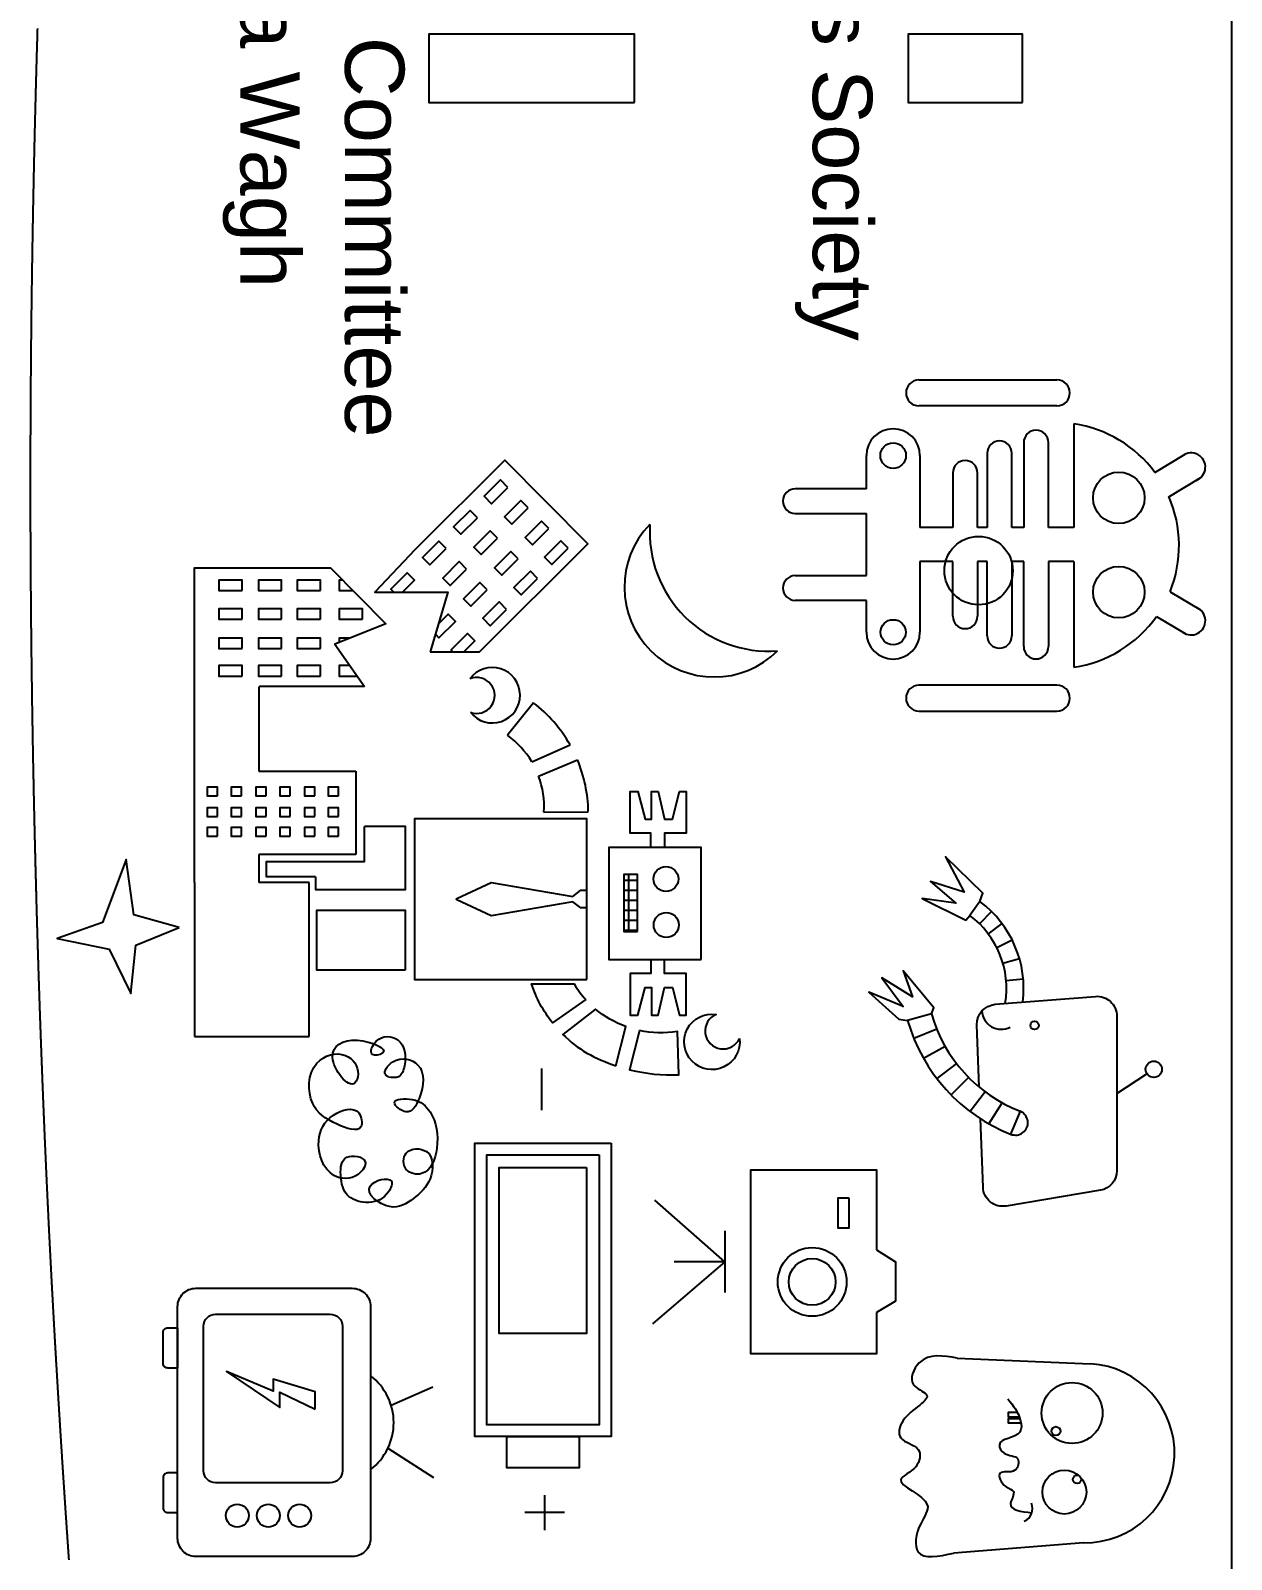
# Model space of a CAD drawing. Header units: millimetres. Extents: x -53 to 1579, y -453 to 381.
# Drawn here: x 400.7 to 453.3, y 216.4 to 283.4 of the extents above; entities that cross this region are included whole.
import ezdxf
from ezdxf.enums import TextEntityAlignment as Align

# ---------------------------------------------------------------- set-up
doc = ezdxf.new("R2010")
doc.units = ezdxf.units.MM
for name, color, linetype in [('design1 cut', 1, 'Continuous'), ('design5', 5, 'Continuous'), ('Print', 250, 'Continuous')]:
    doc.layers.add(name, color=color, linetype=linetype)
doc.layers.add('toCut', color=1, linetype='Continuous', true_color=0xff0000)
doc.styles.get("Standard").update_dxf_attribs({"font": 'Arial.ttf'})

msp = doc.modelspace()

# ---------------------------------------------------------------- linework, layer by layer
at = {"layer": 'design1 cut'}
msp.add_circle((442.219, 259.696), 1.5, dxfattribs=at)
at = {"layer": 'design5', "lineweight": -3}
for p, q in [((407.87, 250.911), (407.87, 254.597)), ((407.87, 247.254), (407.87, 250.911)), ((410.692, 250.911), (414.941, 250.911)), ((414.941, 250.911), (414.941, 247.254)), ((407.87, 246.035), (407.87, 247.254)), ((410.692, 247.254), (410.692, 246.035)), ((414.941, 247.254), (410.692, 247.254)), ((407.87, 246.035), (407.87, 239.286)), ((412.891, 246.035), (410.692, 246.035)), ((412.891, 239.286), (412.891, 246.035)), ((426.673, 246.14), (427.28, 246.14)), ((426.882, 246.377), (426.882, 243.883)), ((426.673, 245.701), (427.28, 245.701)), ((426.673, 245.263), (427.28, 245.263)), ((426.673, 244.824), (427.28, 244.824)), ((426.673, 244.386), (427.28, 244.386)), ((426.673, 243.947), (427.28, 243.947)), ((407.87, 239.286), (412.891, 239.286))]:
    msp.add_line(p, q, dxfattribs=at)
for points in [[(439.609, 268.046), (445.651, 268.046)], [(445.651, 266.909), (439.609, 266.909)], [(446.393, 266.121), (446.393, 261.582)], [(444.196, 265.303), (444.196, 261.582)], [(445.28, 261.582), (445.28, 265.303)], [(437.305, 263.28), (437.305, 264.734)], [(439.649, 264.734), (439.649, 261.582)], [(442.594, 264.833), (442.594, 261.582)], [(443.678, 261.582), (443.678, 264.833)], [(449.947, 263.996), (451.273, 264.794)], [(418.198, 256.139), (420.349, 256.139), (425.107, 260.866), (421.47, 264.528), (417.531, 260.616), (415.768, 258.75), (418.974, 258.75), (418.198, 256.139)], [(441.089, 263.975), (441.089, 261.582)], [(442.173, 261.582), (442.173, 263.975)], [(437.305, 263.28), (434.191, 263.28)], [(450.559, 262.934), (451.951, 263.771)], [(434.191, 262.196), (437.305, 262.196)], [(437.305, 259.474), (437.305, 262.196)], [(441.089, 261.582), (439.649, 261.582)], [(442.594, 261.582), (442.173, 261.582)], [(444.196, 261.582), (443.678, 261.582)], [(446.393, 261.582), (445.28, 261.582)], [(439.649, 260.089), (439.649, 256.994)], [(441.089, 260.089), (439.649, 260.089)], [(441.089, 257.695), (441.089, 260.089)], [(442.594, 260.089), (442.173, 260.089)], [(442.173, 260.089), (442.173, 257.695)], [(442.594, 256.837), (442.594, 260.089)], [(444.196, 260.089), (443.678, 260.089)], [(443.678, 260.089), (443.678, 256.837)], [(444.196, 256.368), (444.196, 260.089)], [(446.393, 260.089), (445.28, 260.089)], [(445.28, 260.089), (445.28, 256.368)], [(446.393, 260.089), (446.393, 255.466)], [(407.87, 254.597), (407.87, 259.819), (413.82, 259.819), (416.253, 257.359), (414.023, 256.472), (415.315, 254.621)], [(414.351, 259.282), (414.209, 259.282), (414.209, 258.827), (414.801, 258.827)], [(416.979, 258.75), (417.508, 259.276), (417.187, 259.599), (416.466, 258.882), (416.597, 258.75)], [(434.191, 259.474), (437.305, 259.474)], [(450.608, 258.769), (451.936, 257.97)], [(437.305, 258.391), (434.191, 258.391)], [(437.305, 256.994), (437.305, 258.391)], [(418.427, 256.908), (418.579, 256.755), (419.301, 257.471), (418.98, 257.794), (418.569, 257.385)], [(450.018, 257.689), (451.273, 256.934)], [(414.693, 256.739), (414.209, 256.739), (414.209, 256.546)], [(419.67, 256.139), (420.15, 256.616), (419.829, 256.939), (419.108, 256.223), (419.191, 256.139)], [(414.678, 255.534), (414.209, 255.534), (414.209, 255.078), (414.996, 255.078)], [(445.651, 254.678), (439.609, 254.678)], [(422.714, 253.906), (421.584, 252.48)], [(439.609, 253.541), (445.651, 253.541)], [(422.644, 251.319), (424.324, 252.064)], [(422.942, 250.697), (424.645, 251.412)], [(427.863, 247.572), (427.863, 248.199), (426.955, 248.199), (426.955, 250.016), (427.285, 250.016), (427.616, 248.805), (427.896, 248.805), (427.896, 250.016), (428.176, 250.016), (428.457, 248.805), (428.815, 248.805), (429.112, 250.016), (429.409, 250.016), (429.409, 248.199), (428.457, 248.199), (428.457, 247.572)], [(423.18, 249.112), (425.121, 249.136)], [(413.17, 246.288), (411.025, 246.288), (411.025, 246.959), (415.316, 246.959), (415.316, 248.486)], [(413.17, 246.288), (413.17, 245.723), (417.113, 245.723), (417.113, 248.486), (415.316, 248.486)], [(442.281, 245.197), (442.408, 245.56), (440.774, 247.159), (441.591, 245.616), (440.106, 246.081), (441.22, 245.133), (439.753, 245.337), (441.666, 244.389), (441.832, 244.593)], [(407.203, 244.061), (405.217, 244.623), (404.871, 247.042), (403.835, 244.277), (401.849, 243.585), (404.137, 243.11), (405.087, 241.166), (405.303, 243.283), (407.203, 244.061)], [(442.281, 245.197), (441.832, 244.593)], [(442.784, 244.765), (442.255, 244.229)], [(443.243, 244.24), (442.641, 243.787)], [(443.694, 243.509), (443.021, 243.173)], [(427.863, 242.667), (427.863, 242.04), (426.955, 242.04), (426.955, 240.223), (427.285, 240.223), (427.616, 241.435), (427.896, 241.435), (427.896, 240.223), (428.176, 240.223), (428.457, 241.435), (428.815, 241.435), (429.112, 240.223), (429.409, 240.223), (429.409, 242.04), (428.457, 242.04), (428.457, 242.667)], [(444.013, 242.687), (443.289, 242.481)], [(440.152, 240.282), (440.254, 240.543), (438.917, 242.159), (439.326, 241.026), (437.988, 241.862), (438.917, 240.598), (437.413, 241.23), (438.731, 240.041), (439.11, 239.983)], [(443.425, 241.745), (444.175, 241.812)], [(440.152, 240.282), (439.11, 239.983)], [(440.385, 239.61), (439.381, 239.2)], [(440.752, 238.856), (439.809, 238.32)], [(423.081, 236.057), (423.081, 237.892)], [(441.246, 238.112), (440.386, 237.452)], [(441.785, 237.494), (441.015, 236.731)], [(448.279, 236.794), (449.596, 237.656)], [(442.503, 236.869), (441.852, 236.001)], [(442.669, 235.467), (443.256, 236.381)], [(444.045, 236.01), (443.624, 235.011)], [(437.744, 227.193), (437.744, 225.382), (432.249, 225.382), (432.249, 233.445), (437.744, 233.445), (437.744, 229.944)], [(431.104, 229.419), (428.029, 232.122)], [(431.104, 230.77), (431.104, 228.067)], [(437.744, 229.944), (438.583, 229.422), (438.583, 227.695)], [(431.104, 229.419), (427.94, 226.698)], [(431.104, 229.419), (428.883, 229.419)], [(438.583, 227.695), (437.744, 227.193)], [(441.287, 225.194), (447.127, 224.955)], [(413.155, 222.964), (413.155, 223.72), (411.313, 224.28), (411.313, 223.753), (409.274, 224.609), (411.609, 223.029), (411.609, 223.705), (413.155, 222.964)], [(416.482, 223.136), (418.314, 223.94)], [(444.008, 222.616), (443.533, 222.616), (443.533, 222.836), (443.909, 222.836)], [(444.08, 222.346), (443.533, 222.346), (443.533, 222.556), (444.029, 222.556)], [(416.344, 221.257), (418.337, 219.973)], [(423.208, 219.197), (423.208, 217.662)], [(424.075, 218.43), (422.342, 218.43)], [(446.814, 217.111), (441.136, 216.654)]]:
    msp.add_lwpolyline(points, dxfattribs=at)
for points in [[(421.603, 263.343), (421.282, 263.666), (420.56, 262.949), (420.881, 262.626)], [(422.489, 262.45), (422.169, 262.773), (421.447, 262.056), (421.768, 261.733)], [(420.261, 262.01), (419.94, 262.333), (419.219, 261.617), (419.539, 261.294)], [(423.395, 261.538), (423.074, 261.861), (422.353, 261.144), (422.674, 260.821)], [(421.148, 261.117), (420.827, 261.44), (420.106, 260.724), (420.426, 260.401)], [(418.899, 260.658), (418.579, 260.981), (417.857, 260.264), (418.178, 259.941)], [(422.054, 260.205), (421.733, 260.528), (421.011, 259.812), (421.332, 259.489)], [(424.244, 260.683), (423.924, 261.006), (423.202, 260.289), (423.523, 259.966)], [(419.786, 259.765), (419.466, 260.088), (418.744, 259.371), (419.065, 259.048)], [(409.952, 258.827), (409.952, 259.282), (408.935, 259.282), (408.935, 258.827)], [(411.684, 258.827), (411.684, 259.282), (410.668, 259.282), (410.668, 258.827)], [(413.39, 258.827), (413.39, 259.282), (412.374, 259.282), (412.374, 258.827)], [(420.692, 258.853), (420.371, 259.176), (419.65, 258.459), (419.971, 258.136)], [(422.903, 259.35), (422.582, 259.673), (421.86, 258.957), (422.181, 258.634)], [(409.952, 257.569), (409.952, 258.024), (408.935, 258.024), (408.935, 257.569)], [(411.684, 257.569), (411.684, 258.024), (410.668, 258.024), (410.668, 257.569)], [(413.39, 257.569), (413.39, 258.024), (412.374, 258.024), (412.374, 257.569)], [(415.225, 257.569), (415.225, 258.024), (414.209, 258.024), (414.209, 257.569)], [(421.541, 257.998), (421.22, 258.321), (420.499, 257.605), (420.82, 257.282)], [(409.952, 256.283), (409.952, 256.739), (408.935, 256.739), (408.935, 256.283)], [(411.684, 256.283), (411.684, 256.739), (410.668, 256.739), (410.668, 256.283)], [(413.39, 256.283), (413.39, 256.739), (412.374, 256.739), (412.374, 256.283)], [(409.952, 255.078), (409.952, 255.534), (408.935, 255.534), (408.935, 255.078)], [(411.684, 255.078), (411.684, 255.534), (410.668, 255.534), (410.668, 255.078)], [(413.39, 255.078), (413.39, 255.534), (412.374, 255.534), (412.374, 255.078)], [(408.88, 249.83), (408.88, 250.212), (408.426, 250.212), (408.426, 249.83)], [(409.933, 249.83), (409.933, 250.212), (409.479, 250.212), (409.479, 249.83)], [(411.008, 249.83), (411.008, 250.212), (410.554, 250.212), (410.554, 249.83)], [(412.058, 249.83), (412.058, 250.212), (411.603, 250.212), (411.603, 249.83)], [(413.136, 249.83), (413.136, 250.212), (412.682, 250.212), (412.682, 249.83)], [(414.182, 249.83), (414.182, 250.212), (413.728, 250.212), (413.728, 249.83)], [(408.88, 248.92), (408.88, 249.303), (408.426, 249.303), (408.426, 248.92)], [(409.933, 248.92), (409.933, 249.303), (409.479, 249.303), (409.479, 248.92)], [(411.008, 248.92), (411.008, 249.303), (410.554, 249.303), (410.554, 248.92)], [(412.058, 248.92), (412.058, 249.303), (411.603, 249.303), (411.603, 248.92)], [(413.136, 248.92), (413.136, 249.303), (412.682, 249.303), (412.682, 248.92)], [(414.182, 248.92), (414.182, 249.303), (413.728, 249.303), (413.728, 248.92)], [(425.051, 241.786), (425.051, 248.826), (417.504, 248.826), (417.504, 241.786)], [(408.88, 248.059), (408.88, 248.442), (408.426, 248.442), (408.426, 248.059)], [(409.933, 248.059), (409.933, 248.442), (409.479, 248.442), (409.479, 248.059)], [(411.008, 248.059), (411.008, 248.442), (410.554, 248.442), (410.554, 248.059)], [(412.058, 248.059), (412.058, 248.442), (411.603, 248.442), (411.603, 248.059)], [(413.136, 248.059), (413.136, 248.442), (412.682, 248.442), (412.682, 248.059)], [(414.182, 248.059), (414.182, 248.442), (413.728, 248.442), (413.728, 248.059)], [(430.066, 242.667), (430.066, 247.572), (426.024, 247.572), (426.024, 242.667)], [(427.28, 243.883), (427.28, 246.377), (426.673, 246.377), (426.673, 243.883)], [(417.113, 242.206), (417.113, 244.806), (413.214, 244.806), (413.214, 242.206)], [(426.116, 234.621), (426.116, 221.759), (420.153, 221.759), (420.153, 234.621)], [(425.594, 234.098), (425.594, 222.281), (420.675, 222.281), (420.675, 234.098)], [(425.046, 233.55), (425.046, 226.276), (421.223, 226.276), (421.223, 233.55)], [(436.535, 232.214), (436.535, 230.888), (436.073, 230.888), (436.073, 232.214)], [(424.722, 221.759), (424.722, 220.396), (421.547, 220.396), (421.547, 221.759)]]:
    msp.add_lwpolyline(points, close=True, dxfattribs=at)
for points in [[(415.315, 254.621), (410.728, 254.621, 0.414214), (410.692, 254.586), (410.692, 250.911)], [(425.051, 244.917), (424.787, 244.917), (424.437, 245.192), (420.871, 244.58), (419.355, 245.274, -0.641816), (419.355, 245.338), (420.871, 246.032), (424.437, 245.42), (424.787, 245.695), (425.051, 245.695)], [(442.251, 237.067), (442.149, 239.8, -0.401976), (442.947, 240.697), (447.343, 241.046, -0.437615), (448.279, 240.182), (448.279, 233.406, -0.366509), (447.554, 232.55), (443.424, 231.86, -0.452313), (442.414, 232.683), (442.302, 235.688)]]:
    msp.add_lwpolyline(points, format="xyb", dxfattribs=at)
for points in [[(425.006, 240.907), (423.555, 239.88, -0.08859), (422.633, 241.593), (424.5, 241.593, 0.016542), (424.751, 241.214, 0.022512)], [(426.332, 238.007), (426.759, 239.723, -0.086728), (425.438, 240.491), (424.001, 239.382, 0.060775), (425.061, 238.563, 0.044623)], [(431.747, 239.204, -2.980261), (430.725, 240.258, 1.467295)], [(427.358, 239.549), (426.932, 237.832, 0.070089), (429.094, 237.608), (429.024, 239.51, -0.094721)], [(415.582, 227.459), (415.582, 217.305, -0.414214), (414.782, 216.505), (407.93, 216.505, -0.414214), (407.13, 217.305), (407.13, 227.459, -0.414214), (407.93, 228.259), (414.782, 228.259, -0.414214)], [(414.348, 226.594), (414.348, 220.268, -0.414214), (413.818, 219.738), (408.794, 219.738, -0.414214), (408.264, 220.268), (408.264, 226.594, -0.414214), (408.794, 227.124), (413.818, 227.124, -0.414214)], [(407.13, 226.527), (407.13, 224.763), (406.698, 224.763, -0.414214), (406.498, 224.963), (406.498, 226.327, -0.414214), (406.698, 226.527)], [(407.13, 218.436), (407.13, 220.171), (406.698, 220.171, 0.414214), (406.498, 219.971), (406.498, 218.636, 0.414214), (406.698, 218.436)]]:
    msp.add_lwpolyline(points, format="xyb", close=True, dxfattribs=at)
for centre, radius in [((438.477, 264.734), 0.561), ((448.361, 262.884), 1.129), ((448.361, 258.753), 1.129), ((438.477, 256.994), 0.552), ((428.522, 246.188), 0.544), ((428.536, 244.172), 0.55), ((444.672, 239.771), 0.181), ((449.895, 237.852), 0.358), ((434.929, 228.538), 1.506), ((434.929, 228.538), 1.024), ((446.317, 222.795), 1.335), ((445.606, 222.001), 0.196), ((445.978, 219.333), 0.963), ((446.534, 219.884), 0.181), ((409.743, 218.302), 0.502), ((411.104, 218.302), 0.502), ((412.473, 218.302), 0.502)]:
    msp.add_circle(centre, radius, dxfattribs=at)
for centre, radius, start, end in [((439.609, 267.478), 0.569, 90, 270), ((445.651, 267.478), 0.569, 270, 90), ((438.477, 264.734), 1.172, 0, 180), ((445.619, 260.794), 5.384, 36.50244, 81.73382), ((443.136, 264.833), 0.542, 0, 180), ((444.738, 265.303), 0.542, 0, 180), ((451.534, 264.231), 0.621, 289.84606, 127.13054), ((441.631, 263.975), 0.542, 0, 180), ((434.191, 262.738), 0.542, 90, 270), ((445.619, 260.794), 5.384, 337.9107, 23.42726), ((430.638, 258.971), 3.935, 135.68937, 314.80911), ((433.019, 261.373), 5.208, 176.1762, 274.32229), ((434.191, 258.932), 0.542, 90, 270), ((451.534, 257.497), 0.621, 232.86946, 68.30158), ((441.631, 257.695), 0.542, 180, 0), ((445.619, 260.794), 5.384, 278.26618, 324.7883), ((438.477, 256.994), 1.172, 180, 0), ((443.136, 256.837), 0.542, 180, 0), ((444.738, 256.368), 0.542, 180, 0), ((420.915, 254.238), 1.217, 217.91296, 143.7181), ((420.233, 254.228), 0.789, 249.36646, 112.2646), ((439.609, 254.109), 0.569, 90, 270), ((445.651, 254.109), 0.569, 270, 90), ((419.017, 249.047), 6.104, 29.62109, 52.73532), ((419.315, 249.342), 3.872, 30.70278, 54.13828), ((419.017, 249.047), 6.104, 0.83612, 22.79369), ((419.315, 249.342), 3.872, 356.59689, 20.48478), ((439.451, 241.39), 4.743, 352.76999, 53.36687), ((439.451, 241.39), 3.99, 350.5078, 53.36687), ((446.41, 242.076), 7.594, 195.9963, 248.69823), ((446.41, 242.076), 6.51, 195.9963, 248.69823), ((443.209, 240.444), 0.842, 182.35111, 297.44281), ((443.836, 235.51), 0.542, 247.05869, 67.27721), ((414.018, 222.372), 2.58, 307.32152, 52.67848), ((446.877, 221.037), 3.926, 269.0857, 86.34912), ((443.961, 218.614), 0.62, 294.98975, 21.43348)]:
    msp.add_arc(centre, radius, start, end, dxfattribs=at)
for points in [[(416.37, 237.509), (416.806, 237.524), (417.07, 238.006), (416.774, 239.141), (415.827, 239.079), (415.656, 238.506), (416.106, 238.551), (415.003, 239.126), (413.916, 238.38), (414.895, 237.26), (415.034, 237.633), (414.491, 238.457), (413.232, 238.115), (413.046, 236.358), (414.118, 235.441), (415.159, 235.332), (415.065, 235.939), (413.962, 235.845), (413.31, 234.726), (413.978, 233.203), (415.034, 233.249), (415.345, 233.809), (414.537, 233.995), (414.273, 233.234), (414.63, 232.285), (415.5, 232.021), (416.37, 232.487), (416.495, 232.954), (415.563, 232.736), (416.417, 231.834), (417.458, 232.192), (418.188, 233.047), (418.033, 234.244), (417.147, 234.182), (417.147, 233.467), (417.815, 233.28), (418.483, 234.384), (418.188, 235.985), (417.411, 236.529), (416.635, 236.39), (417.132, 235.985), (417.707, 236.576), (417.66, 238.037), (416.557, 238.177), (416.246, 237.602), (416.37, 237.509)], [(441.287, 225.194), (439.621, 224.992), (439.368, 224.032), (439.924, 223.627), (438.914, 222.465), (438.813, 221.707), (439.57, 221.202), (439.469, 220.444), (438.813, 219.888), (439.974, 218.776), (439.683, 217.947), (439.57, 216.705), (441.136, 216.654)], [(443.501, 223.414), (444.058, 222.454), (444.027, 221.958), (443.129, 221.401), (443.346, 221.029), (443.934, 220.782), (443.81, 220.286), (443.16, 220.162), (443.408, 219.574), (443.748, 219.357), (443.623, 218.838), (444.553, 218.428)]]:
    msp.add_spline(points, degree=3, dxfattribs=at)
at = {"layer": 'toCut'}
for points in [[(427.14, 280.193), (427.14, 283.193), (418.14, 283.193), (418.14, 280.193)], [(444.14, 280.193), (444.14, 283.193), (439.14, 283.193), (439.14, 280.193)]]:
    msp.add_lwpolyline(points, close=True, dxfattribs=at)
for points in [[(453.296, 335.543), (453.296, 262.693), (453.296, 189.844)], [(400.992, 283.182), (400.996, 283.313), (401, 283.443)], [(400.969, 282.39), (400.973, 282.523), (400.977, 282.656)], [(400.977, 282.656), (400.981, 282.788), (400.985, 282.92)], [(400.985, 282.92), (400.989, 283.051), (400.992, 283.182)], [(400.954, 281.854), (400.958, 281.988), (400.962, 282.123)], [(400.962, 282.123), (400.965, 282.256), (400.969, 282.39)], [(400.932, 281.038), (400.935, 281.175), (400.939, 281.312)], [(400.939, 281.312), (400.943, 281.448), (400.947, 281.584)], [(400.947, 281.584), (400.95, 281.719), (400.954, 281.854)], [(400.917, 280.487), (400.921, 280.625), (400.924, 280.763)], [(400.924, 280.763), (400.928, 280.901), (400.932, 281.038)], [(400.903, 279.93), (400.906, 280.069), (400.91, 280.209)], [(400.91, 280.209), (400.914, 280.348), (400.917, 280.487)], [(400.882, 279.083), (400.885, 279.225), (400.889, 279.367)], [(400.889, 279.367), (400.892, 279.508), (400.896, 279.649)], [(400.896, 279.649), (400.899, 279.789), (400.903, 279.93)], [(400.868, 278.511), (400.872, 278.654), (400.875, 278.798)], [(400.875, 278.798), (400.878, 278.94), (400.882, 279.083)], [(400.849, 277.643), (400.852, 277.788), (400.855, 277.934)], [(400.855, 277.934), (400.858, 278.078), (400.862, 278.223)], [(400.862, 278.223), (400.865, 278.367), (400.868, 278.511)], [(400.836, 277.057), (400.839, 277.204), (400.842, 277.351)], [(400.842, 277.351), (400.845, 277.497), (400.849, 277.643)], [(400.824, 276.466), (400.827, 276.614), (400.83, 276.762)], [(400.83, 276.762), (400.833, 276.91), (400.836, 277.057)], [(400.812, 275.87), (400.815, 276.019), (400.818, 276.169)], [(400.818, 276.169), (400.821, 276.317), (400.824, 276.466)], [(400.795, 274.966), (400.797, 275.117), (400.8, 275.268)], [(400.8, 275.268), (400.803, 275.419), (400.806, 275.57)], [(400.806, 275.57), (400.809, 275.72), (400.812, 275.87)], [(400.784, 274.357), (400.786, 274.509), (400.789, 274.662)], [(400.789, 274.662), (400.792, 274.814), (400.795, 274.966)], [(400.773, 273.743), (400.776, 273.897), (400.779, 274.05)], [(400.779, 274.05), (400.781, 274.204), (400.784, 274.357)], [(400.764, 273.124), (400.766, 273.279), (400.769, 273.434)], [(400.769, 273.434), (400.771, 273.588), (400.773, 273.743)], [(400.754, 272.5), (400.757, 272.657), (400.759, 272.813)], [(400.759, 272.813), (400.761, 272.968), (400.764, 273.124)], [(400.745, 271.872), (400.748, 272.03), (400.75, 272.187)], [(400.75, 272.187), (400.752, 272.344), (400.754, 272.5)], [(400.733, 270.921), (400.735, 271.08), (400.737, 271.239)], [(400.737, 271.239), (400.739, 271.398), (400.741, 271.556)], [(400.741, 271.556), (400.743, 271.714), (400.745, 271.872)], [(400.726, 270.282), (400.728, 270.442), (400.73, 270.602)], [(400.73, 270.602), (400.731, 270.762), (400.733, 270.921)], [(400.719, 269.638), (400.721, 269.799), (400.722, 269.961)], [(400.722, 269.961), (400.724, 270.121), (400.726, 270.282)], [(400.713, 268.99), (400.714, 269.153), (400.716, 269.315)], [(400.716, 269.315), (400.717, 269.477), (400.719, 269.638)], [(400.707, 268.338), (400.709, 268.502), (400.71, 268.665)], [(400.71, 268.665), (400.711, 268.828), (400.713, 268.99)], [(400.702, 267.682), (400.704, 267.847), (400.705, 268.011)], [(400.705, 268.011), (400.706, 268.175), (400.707, 268.338)], [(400.698, 267.022), (400.699, 267.188), (400.7, 267.353)], [(400.7, 267.353), (400.701, 267.518), (400.702, 267.682)], [(400.695, 266.359), (400.695, 266.525), (400.696, 266.691)], [(400.696, 266.691), (400.697, 266.857), (400.698, 267.022)], [(400.692, 265.691), (400.692, 265.858), (400.693, 266.025)], [(400.693, 266.025), (400.694, 266.192), (400.695, 266.359)], [(400.69, 265.02), (400.69, 265.188), (400.691, 265.356)], [(400.691, 265.356), (400.691, 265.524), (400.692, 265.691)], [(400.688, 264.346), (400.689, 264.514), (400.689, 264.683)], [(400.689, 264.683), (400.689, 264.852), (400.69, 265.02)], [(400.688, 264.007), (400.688, 264.176), (400.688, 264.346)], [(400.688, 263.668), (400.688, 263.837), (400.688, 264.007)], [(400.688, 263.327), (400.688, 263.497), (400.688, 263.668)], [(400.688, 262.986), (400.688, 263.157), (400.688, 263.327)], [(400.688, 262.644), (400.688, 262.815), (400.688, 262.986)], [(400.689, 262.302), (400.688, 262.473), (400.688, 262.644)], [(400.69, 261.958), (400.689, 262.13), (400.689, 262.302)], [(400.692, 261.269), (400.691, 261.614), (400.69, 261.958)], [(400.695, 260.577), (400.693, 260.923), (400.692, 261.269)], [(400.699, 259.882), (400.697, 260.229), (400.695, 260.577)], [(400.703, 259.184), (400.701, 259.533), (400.699, 259.882)], [(400.709, 258.484), (400.706, 258.834), (400.703, 259.184)], [(400.715, 257.782), (400.712, 258.133), (400.709, 258.484)], [(400.722, 257.077), (400.718, 257.43), (400.715, 257.782)], [(400.73, 256.371), (400.726, 256.724), (400.722, 257.077)], [(400.738, 255.662), (400.734, 256.016), (400.73, 256.371)], [(400.748, 254.952), (400.743, 255.307), (400.738, 255.662)], [(400.758, 254.24), (400.753, 254.596), (400.748, 254.952)], [(400.769, 253.527), (400.763, 253.883), (400.758, 254.24)], [(400.781, 252.812), (400.775, 253.169), (400.769, 253.527)], [(400.793, 252.096), (400.787, 252.454), (400.781, 252.812)], [(400.806, 251.379), (400.8, 251.738), (400.793, 252.096)], [(400.821, 250.662), (400.813, 251.021), (400.806, 251.379)], [(400.835, 249.943), (400.828, 250.303), (400.821, 250.662)], [(400.851, 249.224), (400.843, 249.584), (400.835, 249.943)], [(400.867, 248.505), (400.859, 248.865), (400.851, 249.224)], [(400.902, 247.065), (400.884, 247.785), (400.867, 248.505)], [(400.94, 245.626), (400.921, 246.346), (400.902, 247.065)], [(400.959, 244.906), (400.949, 245.266), (400.94, 245.626)], [(400.98, 244.187), (400.97, 244.547), (400.959, 244.906)], [(401.001, 243.469), (400.991, 243.828), (400.98, 244.187)], [(401.024, 242.751), (401.013, 243.11), (401.001, 243.469)], [(401.046, 242.035), (401.035, 242.393), (401.024, 242.751)], [(401.07, 241.319), (401.058, 241.677), (401.046, 242.035)], [(401.094, 240.604), (401.082, 240.962), (401.07, 241.319)], [(401.119, 239.891), (401.106, 240.248), (401.094, 240.604)], [(401.144, 239.179), (401.132, 239.535), (401.119, 239.891)], [(401.171, 238.469), (401.158, 238.824), (401.144, 239.179)], [(401.198, 237.761), (401.184, 238.115), (401.171, 238.469)], [(401.225, 237.054), (401.211, 237.408), (401.198, 237.761)], [(401.253, 236.35), (401.239, 236.702), (401.225, 237.054)], [(401.282, 235.648), (401.268, 235.999), (401.253, 236.35)], [(401.312, 234.948), (401.297, 235.298), (401.282, 235.648)], [(401.342, 234.25), (401.327, 234.599), (401.312, 234.948)], [(401.373, 233.556), (401.358, 233.903), (401.342, 234.25)], [(401.405, 232.864), (401.389, 233.21), (401.373, 233.556)], [(401.437, 232.175), (401.421, 232.519), (401.405, 232.864)], [(401.47, 231.489), (401.453, 231.832), (401.437, 232.175)], [(401.503, 230.806), (401.486, 231.147), (401.47, 231.489)], [(401.537, 230.126), (401.52, 230.466), (401.503, 230.806)], [(401.572, 229.449), (401.555, 229.787), (401.537, 230.126)], [(401.607, 228.775), (401.59, 229.112), (401.572, 229.449)], [(401.643, 228.103), (401.625, 228.439), (401.607, 228.775)], [(401.68, 227.434), (401.661, 227.768), (401.643, 228.103)], [(401.717, 226.767), (401.698, 227.101), (401.68, 227.434)], [(401.754, 226.103), (401.735, 226.435), (401.717, 226.767)], [(401.792, 225.441), (401.773, 225.772), (401.754, 226.103)], [(401.831, 224.782), (401.811, 225.112), (401.792, 225.441)], [(401.87, 224.124), (401.85, 224.453), (401.831, 224.782)], [(401.909, 223.468), (401.89, 223.796), (401.87, 224.124)], [(401.95, 222.815), (401.929, 223.142), (401.909, 223.468)], [(401.99, 222.163), (401.97, 222.489), (401.95, 222.815)], [(402.031, 221.513), (402.011, 221.838), (401.99, 222.163)], [(402.072, 220.864), (402.052, 221.188), (402.031, 221.513)], [(402.114, 220.217), (402.093, 220.541), (402.072, 220.864)], [(402.157, 219.572), (402.135, 219.894), (402.114, 220.217)], [(402.199, 218.927), (402.178, 219.249), (402.157, 219.572)], [(402.242, 218.284), (402.221, 218.606), (402.199, 218.927)], [(402.286, 217.642), (402.264, 217.963), (402.242, 218.284)], [(402.33, 217.001), (402.308, 217.322), (402.286, 217.642)], [(402.374, 216.361), (402.352, 216.681), (402.33, 217.001)]]:
    msp.add_open_spline(points, degree=2, dxfattribs=at)

# ---------------------------------------------------------------- texts
at = {"layer": 'Print'}
for s, p in [('Designed by ICRS 2016-17 Committee', (414.463, 296.904)), ('Imperial College Robotics Society', (434.959, 296.904)), ('Panel designs by Sneha Wagh', (409.88, 296.904))]:
    msp.add_text(s, height=2.59946, rotation=270, dxfattribs=at).set_placement(p, align=Align.CENTER)

doc.saveas('drawing.dxf')
